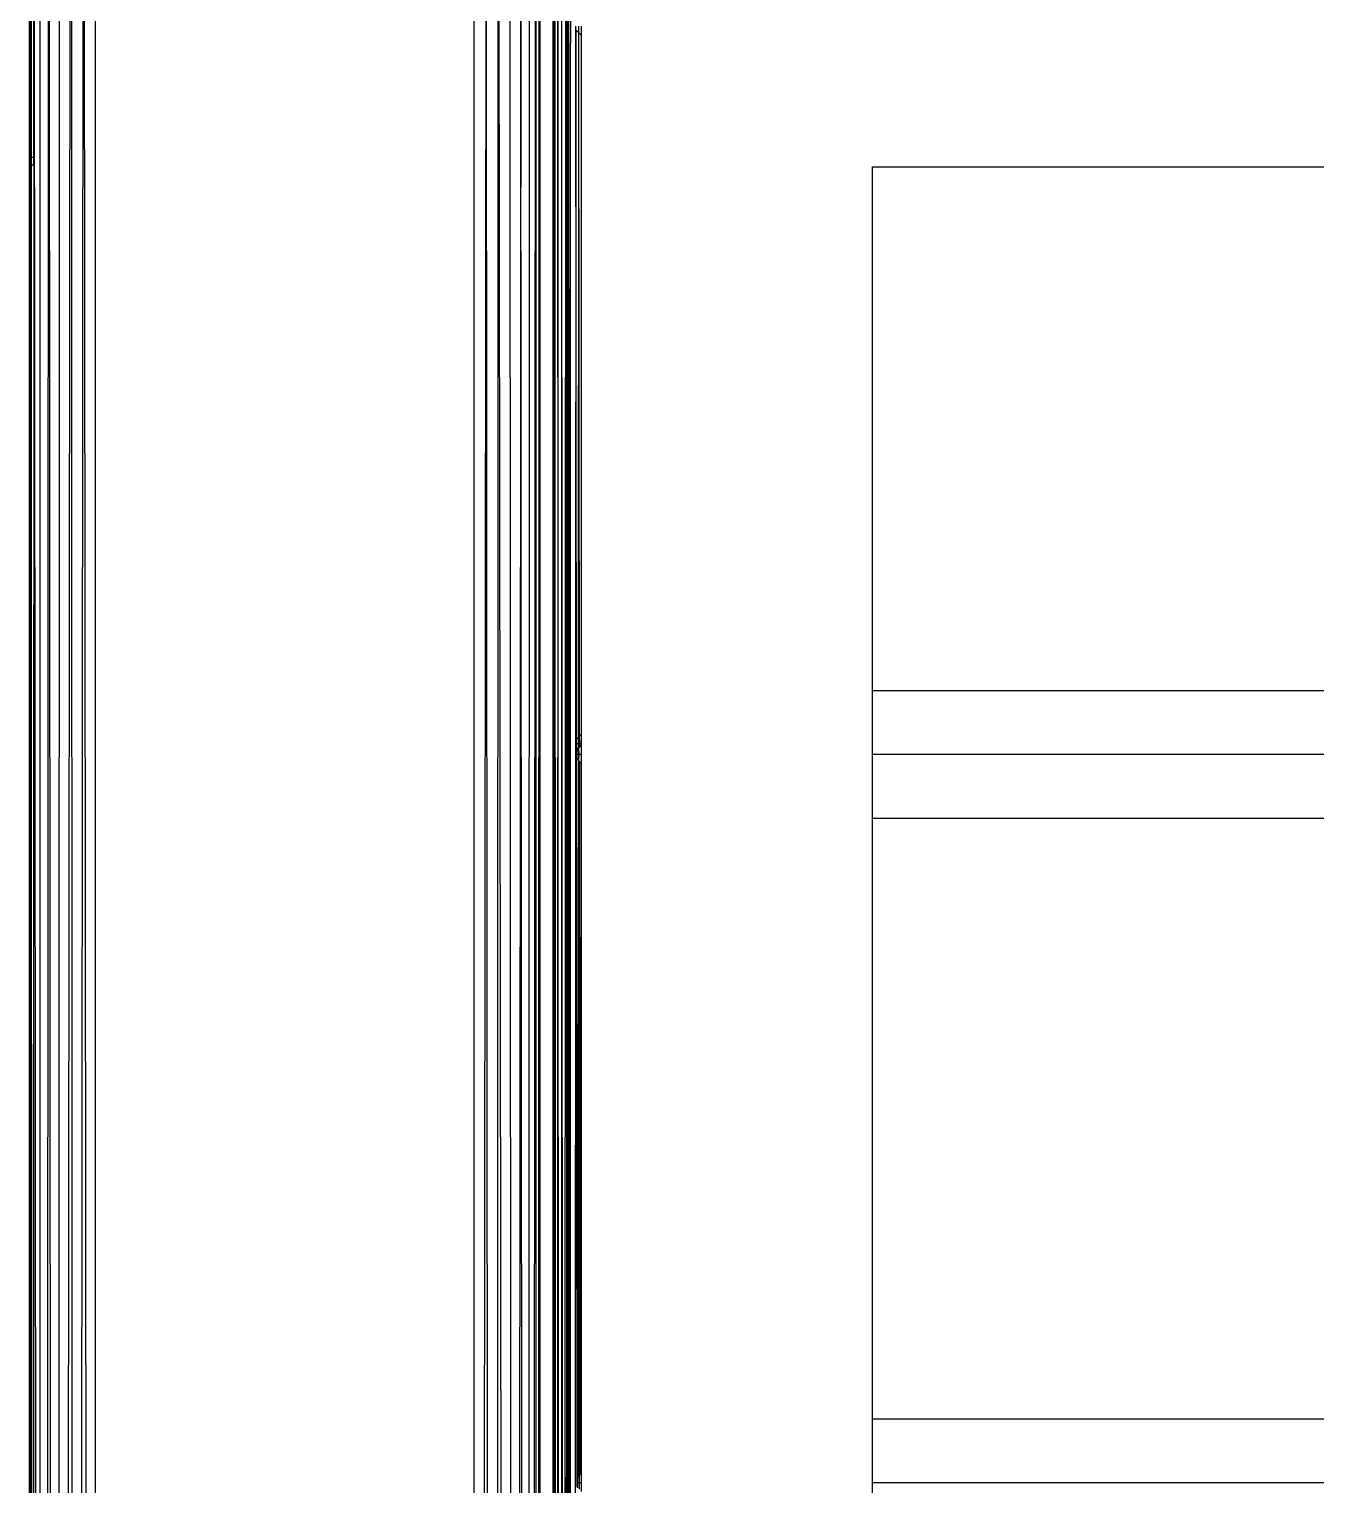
# Model space of a CAD drawing. Header units: inches. Extents: x 17 to 4615, y 5 to 3256.
# Drawn here: x 695.7 to 796.4, y 1268.6 to 1382.6 of the extents above; entities that cross this region are included whole.
import ezdxf

# ---------------------------------------------------------------- set-up
doc = ezdxf.new("R2010")
doc.units = ezdxf.units.IN
doc.header["$MEASUREMENT"] = 0

msp = doc.modelspace()

# ---------------------------------------------------------------- linework, layer by layer
for p, q in [((696.73, 538.82), (696.58, 1437.97)), ((697.26, 1437.29), (696.73, 538.82)), ((697.26, 1437.29), (697.88, 538.82)), ((698.09, 1436.46), (697.88, 538.82)), ((696.1, 1435.51), (696.73, 538.82)), ((697.88, 538.82), (699.02, 1435.53)), ((699.02, 1435.53), (699.33, 538.81)), ((699.33, 538.81), (699.99, 1434.56)), ((699.99, 1434.56), (700.93, 538.81)), ((700.93, 538.81), (700.93, 1433.61)), ((730.53, 1404.01), (730.53, 538.81)), ((731.48, 1403.07), (730.53, 538.81)), ((731.48, 1403.07), (732.14, 538.81)), ((732.14, 538.81), (732.45, 1402.1)), ((732.45, 1402.1), (733.59, 538.82)), ((733.59, 538.82), (733.38, 1401.17)), ((734.75, 629.61), (734.88, 1399.66)), ((734.74, 539.94), (735.37, 1399.18)), ((735.37, 1399.18), (735.47, 629.61)), ((735.37, 1399.18), (735.5, 629.61)), ((735.5, 629.61), (735.65, 1398.91)), ((735.73, 629.65), (735.65, 1398.91)), ((735.73, 629.65), (735.73, 1398.82)), ((736.73, 970.4), (736.73, 1398.82)), ((736.73, 970.4), (736.77, 1398.54)), ((736.77, 1398.54), (736.9, 919.19)), ((736.87, 749.81), (736.77, 1398.54)), ((736.97, 820.7), (736.9, 1398.27)), ((736.9, 919.19), (736.9, 1398.27)), ((737.38, 1397.71), (737.38, 629.65)), ((737.38, 1397.71), (737.55, 983.3)), ((737.71, 1397.29), (737.55, 983.3)), ((737.71, 1397.29), (737.77, 1272.4)), ((737.82, 1397.36), (737.82, 1141.84)), ((737.93, 1397.28), (737.93, 1339.3)), ((695.73, 1396.69), (695.73, 1372.56)), ((695.78, 1372.56), (695.77, 1396.69)), ((695.81, 1372.56), (695.82, 1396.69)), ((695.9, 1396.69), (695.9, 1372.56)), ((696.09, 1372.56), (696.09, 1396.69)), ((737.1, 1396.94), (736.97, 820.7)), ((737.38, 629.65), (737.1, 1396.94)), ((738.09, 1397.16), (738.08, 1381.5)), ((734.2, 1388.44), (733.59, 538.82)), ((734.68, 629.61), (734.2, 1388.44)), ((738.52, 1382.54), (738.09, 647.61)), ((738.52, 1382.54), (738.52, 1382.82)), ((738.71, 1382.34), (738.52, 1382.54)), ((738.57, 1327.01), (738.52, 1382.54)), ((738.71, 1382.82), (738.71, 1382.34)), ((738.93, 1382.82), (738.93, 1382.12)), ((737.87, 1034.65), (738.08, 1381.5)), ((737.98, 1143.82), (738.08, 1381.5)), ((738.09, 647.61), (738.08, 1381.5)), ((738.71, 1382.34), (738.68, 1327.12)), ((738.93, 1382.12), (738.71, 1382.34)), ((738.71, 1382.34), (738.76, 1327.2)), ((738.71, 1382.34), (738.78, 1327.23)), ((738.93, 1382.12), (738.93, 1327.37)), ((695.73, 1372.56), (695.73, 1371.94)), ((695.78, 1372.56), (695.73, 1372.56)), ((695.78, 1371.94), (695.78, 1372.56)), ((695.81, 1372.56), (695.78, 1372.56)), ((695.9, 1372.56), (695.81, 1372.56)), ((695.81, 1371.94), (695.81, 1372.56)), ((696.09, 1372.56), (695.9, 1372.56)), ((695.9, 1372.56), (695.9, 1371.94)), ((696.09, 1371.94), (696.09, 1372.56)), ((695.73, 968.5), (695.78, 1371.94)), ((695.73, 1371.94), (695.73, 968.5)), ((695.78, 1371.94), (695.73, 1371.94)), ((695.81, 1371.94), (695.78, 1371.94)), ((695.8, 1230.47), (695.78, 1371.94)), ((695.8, 1230.47), (695.81, 1371.94)), ((695.9, 1371.94), (695.81, 1371.94)), ((695.81, 1371.94), (695.9, 1006.99)), ((696.09, 1371.94), (695.9, 1371.94)), ((695.9, 1371.94), (695.9, 1006.99)), ((696.09, 1371.94), (696.08, 1303.13)), ((761.73, 1371.81), (1630.73, 1371.81)), ((761.73, 1330.81), (761.73, 1371.81)), ((737.87, 1034.65), (737.93, 1339.3)), ((737.93, 1339.3), (737.98, 1143.82)), ((761.73, 1330.81), (1630.73, 1330.81)), ((761.73, 1325.82), (761.73, 1330.81)), ((738.68, 1327.12), (738.57, 1327.01)), ((738.57, 1326.67), (738.57, 1327.01)), ((738.57, 1326.67), (738.68, 1326.67)), ((738.57, 1326.34), (738.57, 1326.67)), ((738.73, 1327.17), (738.68, 1327.12)), ((738.68, 1327.12), (738.68, 1326.67)), ((738.68, 1326.67), (738.76, 1326.67)), ((738.68, 1326.67), (738.68, 1326.27)), ((738.76, 1327.2), (738.73, 1327.17)), ((738.73, 1327.17), (738.76, 1326.67)), ((738.78, 1327.23), (738.76, 1327.2)), ((738.76, 1326.67), (738.79, 1326.67)), ((738.76, 1326.67), (738.76, 1326.35)), ((738.93, 1327.37), (738.78, 1327.23)), ((738.78, 1327.23), (738.79, 1326.67)), ((738.79, 1326.67), (738.93, 1326.67)), ((738.79, 1326.67), (738.79, 1326.38)), ((738.93, 1327.37), (738.93, 1326.67)), ((738.93, 1326.67), (738.93, 1326.52)), ((738.66, 1326.25), (738.57, 1326.34)), ((738.57, 1326.16), (738.57, 1326.34)), ((738.57, 1326.16), (738.66, 1326.25)), ((738.57, 1325.82), (738.57, 1326.16)), ((738.68, 1325.82), (738.57, 1325.82)), ((738.57, 1325.49), (738.57, 1325.82)), ((738.68, 1325.38), (738.57, 1325.49)), ((738.62, 1270.06), (738.57, 1325.49)), ((738.67, 1270.11), (738.57, 1325.49)), ((738.66, 1326.25), (738.68, 1326.27)), ((738.68, 1325.82), (738.66, 1326.25)), ((738.68, 1326.27), (738.73, 1326.32)), ((738.74, 1325.82), (738.68, 1325.82)), ((738.68, 1325.38), (738.68, 1325.82)), ((738.73, 1326.32), (738.76, 1326.35)), ((738.73, 1326.32), (738.74, 1325.82)), ((738.74, 1325.82), (738.73, 1325.32)), ((738.93, 1325.82), (738.74, 1325.82)), ((738.76, 1326.35), (738.79, 1326.38)), ((738.79, 1326.38), (738.93, 1326.52)), ((738.93, 1326.52), (738.93, 1325.82)), ((738.93, 1325.82), (738.93, 1325.12)), ((1630.73, 1325.82), (761.73, 1325.82)), ((761.73, 1320.81), (761.73, 1325.82)), ((738.68, 1325.38), (738.67, 1270.11)), ((738.73, 1325.32), (738.68, 1325.38)), ((738.73, 1325.32), (738.76, 1325.3)), ((738.79, 1325.27), (738.76, 1325.3)), ((738.76, 1297.65), (738.76, 1325.3)), ((738.79, 1325.27), (738.85, 1270.3)), ((738.82, 1270.26), (738.79, 1325.27)), ((738.93, 1325.12), (738.79, 1325.27)), ((738.93, 1325.12), (738.93, 1270.37)), ((1630.73, 1320.81), (761.73, 1320.81)), ((761.73, 1273.81), (761.73, 1320.81)), ((696.08, 1303.13), (695.95, 745.46)), ((696, 642.56), (696.08, 1303.13)), ((738.76, 1297.65), (738.78, 1270.22)), ((738.82, 1270.26), (738.76, 1297.65)), ((761.73, 1273.81), (1630.73, 1273.81)), ((761.73, 1268.82), (761.73, 1273.81)), ((737.77, 1272.4), (737.75, 1265.02)), ((738.67, 1270.11), (738.62, 1270.06)), ((738.62, 1269.67), (738.62, 1270.06)), ((738.62, 1269.67), (738.66, 1269.67)), ((738.62, 1269.29), (738.62, 1269.67)), ((738.67, 1270.11), (738.66, 1269.67)), ((738.66, 1269.67), (738.66, 1269.25)), ((738.66, 1269.67), (738.78, 1269.67)), ((738.78, 1270.22), (738.67, 1270.11)), ((738.78, 1269.67), (738.76, 1269.35)), ((738.8, 1270.24), (738.78, 1270.22)), ((738.78, 1270.22), (738.78, 1269.67)), ((738.78, 1269.67), (738.82, 1269.67)), ((738.78, 1269.67), (738.79, 1269.38)), ((738.8, 1270.24), (738.82, 1270.26)), ((738.82, 1269.67), (738.8, 1270.24)), ((738.85, 1270.3), (738.82, 1270.26)), ((738.82, 1269.41), (738.82, 1269.67)), ((738.82, 1269.67), (738.86, 1269.67)), ((738.93, 1270.37), (738.85, 1270.3)), ((738.85, 1270.3), (738.86, 1269.67)), ((738.86, 1269.67), (738.86, 1269.45)), ((738.86, 1269.67), (738.93, 1269.67)), ((738.93, 1270.37), (738.93, 1269.67)), ((738.93, 1269.67), (738.93, 1269.52)), ((738.66, 1269.25), (738.62, 1269.29)), ((738.62, 1269.21), (738.62, 1269.29)), ((738.62, 1269.21), (738.66, 1269.25)), ((738.62, 1268.82), (738.62, 1269.21)), ((738.62, 1268.82), (738.66, 1268.82)), ((738.62, 1268.44), (738.62, 1268.82)), ((738.66, 1269.25), (738.76, 1269.35)), ((738.66, 1268.82), (738.66, 1269.25)), ((738.66, 1268.82), (738.78, 1268.82)), ((738.66, 1268.39), (738.66, 1268.82)), ((738.76, 1269.35), (738.79, 1269.38)), ((738.76, 1269.35), (738.78, 1268.82)), ((738.78, 1268.82), (738.76, 1268.29)), ((738.78, 1268.82), (738.93, 1268.82)), ((738.79, 1269.38), (738.82, 1269.41)), ((738.82, 1269.41), (738.86, 1269.45)), ((738.86, 1269.45), (738.93, 1269.52)), ((738.93, 1269.52), (738.93, 1268.82)), ((738.93, 1268.82), (738.93, 1268.12)), ((761.73, 1268.82), (1630.73, 1268.82)), ((761.73, 1263.81), (761.73, 1268.82))]:
    msp.add_line(p, q)

doc.saveas('drawing.dxf')
